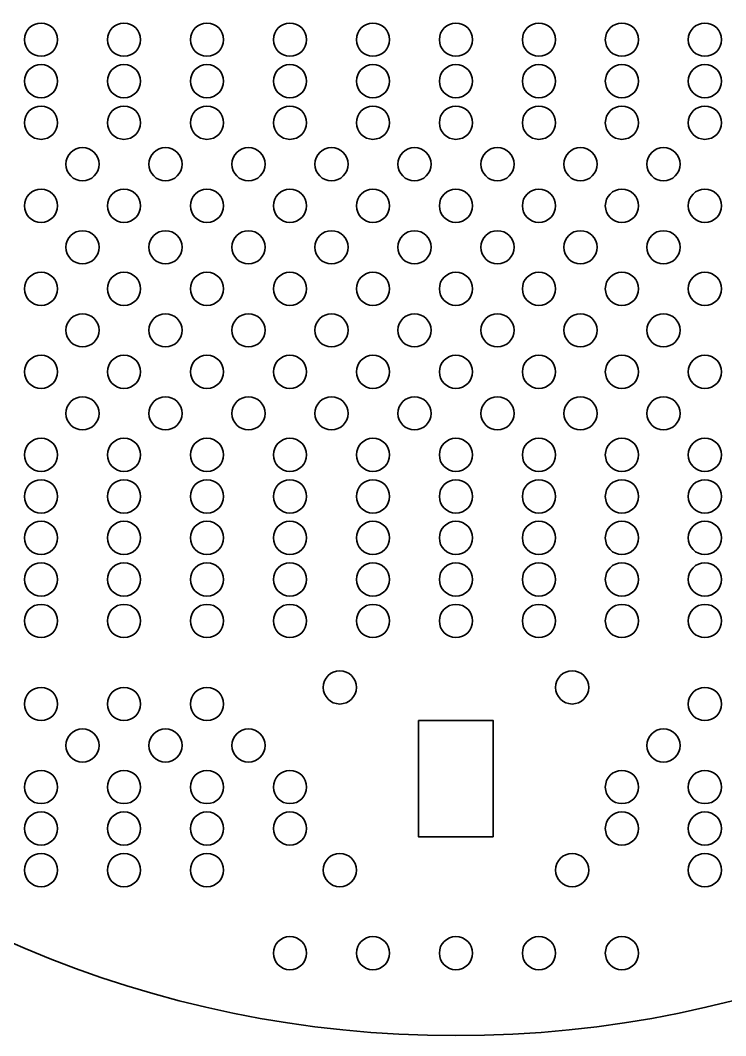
# Model space of a CAD drawing. Header units: millimetres. Extents: x 19 to 286, y -286 to -19.
# Drawn here: x 100.2 to 185.2, y -285.7 to -163.4 of the extents above; entities that cross this region are included whole.
import ezdxf

# ---------------------------------------------------------------- set-up
doc = ezdxf.new("R2010")
doc.units = ezdxf.units.MM
doc.header["$MEASUREMENT"] = 0
doc.layers.add('Layer 1', color=7, linetype='Continuous')

# ---------------------------------------------------------------- blocks, each defined once
blk = doc.blocks.new('block 3')
at = {"layer": 'Layer 1', "color": 179, "lineweight": 35, "true_color": 0x231f20}
for points in [[(140.68, -243.78), (140.68, -244.88), (139.79, -245.78), (138.68, -245.78), (137.58, -245.78), (136.68, -244.88), (136.68, -243.78), (136.68, -242.67), (137.58, -241.78), (138.68, -241.78), (139.79, -241.78), (140.68, -242.67), (140.68, -243.78)], [(168.68, -243.78), (168.68, -244.88), (167.79, -245.78), (166.68, -245.78), (165.58, -245.78), (164.68, -244.88), (164.68, -243.78), (164.68, -242.67), (165.58, -241.78), (166.68, -241.78), (167.79, -241.78), (168.68, -242.67), (168.68, -243.78)], [(140.68, -265.78), (140.68, -266.88), (139.79, -267.78), (138.68, -267.78), (137.58, -267.78), (136.68, -266.88), (136.68, -265.78), (136.68, -264.67), (137.58, -263.78), (138.68, -263.78), (139.79, -263.78), (140.68, -264.67), (140.68, -265.78)], [(168.68, -265.78), (168.68, -266.88), (167.79, -267.78), (166.68, -267.78), (165.58, -267.78), (164.68, -266.88), (164.68, -265.78), (164.68, -264.67), (165.58, -263.78), (166.68, -263.78), (167.79, -263.78), (168.68, -264.67), (168.68, -265.78)]]:
    blk.add_open_spline(points, degree=3, knots=[0, 0, 0, 0, 1, 1, 1, 2, 2, 2, 3, 3, 3, 4, 4, 4, 4], dxfattribs=at)
blk = doc.blocks.new('block 2')
at = {"layer": 'Layer 1', "color": 179, "lineweight": 35, "true_color": 0x231f20}
blk.add_lwpolyline([(157.18, -261.78), (148.18, -261.78), (148.18, -247.78), (157.18, -247.78), (157.18, -261.78)], dxfattribs=at)
at = {"layer": 'Layer 1'}
blk.add_blockref('block 3', (0, 0), dxfattribs=at)

msp = doc.modelspace()

# ---------------------------------------------------------------- linework, layer by layer
at = {"layer": 'Layer 1', "color": 179, "lineweight": 35, "true_color": 0x231f20}
for points in [[(286.06, -152.35), (286.06, -226.01), (226.35, -285.72), (152.68, -285.72), (79.02, -285.72), (19.31, -226.01), (19.31, -152.35), (19.31, -78.69), (79.02, -18.98), (152.68, -18.98), (226.35, -18.98), (286.06, -78.69), (286.06, -152.35)], [(102.68, -167.78), (101.58, -167.78), (100.68, -166.88), (100.68, -165.78), (100.68, -164.67), (101.58, -163.78), (102.68, -163.78), (103.79, -163.78), (104.68, -164.67), (104.68, -165.78), (104.68, -166.88), (103.79, -167.78), (102.68, -167.78)], [(112.68, -167.78), (111.58, -167.78), (110.68, -166.88), (110.68, -165.78), (110.68, -164.67), (111.58, -163.78), (112.68, -163.78), (113.79, -163.78), (114.68, -164.67), (114.68, -165.78), (114.68, -166.88), (113.79, -167.78), (112.68, -167.78)], [(122.68, -167.78), (121.58, -167.78), (120.68, -166.88), (120.68, -165.78), (120.68, -164.67), (121.58, -163.78), (122.68, -163.78), (123.79, -163.78), (124.68, -164.67), (124.68, -165.78), (124.68, -166.88), (123.79, -167.78), (122.68, -167.78)], [(132.68, -167.78), (131.58, -167.78), (130.68, -166.88), (130.68, -165.78), (130.68, -164.67), (131.58, -163.78), (132.68, -163.78), (133.79, -163.78), (134.68, -164.67), (134.68, -165.78), (134.68, -166.88), (133.79, -167.78), (132.68, -167.78)], [(142.68, -167.78), (141.58, -167.78), (140.68, -166.88), (140.68, -165.78), (140.68, -164.67), (141.58, -163.78), (142.68, -163.78), (143.79, -163.78), (144.68, -164.67), (144.68, -165.78), (144.68, -166.88), (143.79, -167.78), (142.68, -167.78)], [(152.68, -167.78), (151.58, -167.78), (150.68, -166.88), (150.68, -165.78), (150.68, -164.67), (151.58, -163.78), (152.68, -163.78), (153.79, -163.78), (154.68, -164.67), (154.68, -165.78), (154.68, -166.88), (153.79, -167.78), (152.68, -167.78)], [(162.68, -167.78), (161.58, -167.78), (160.68, -166.88), (160.68, -165.78), (160.68, -164.67), (161.58, -163.78), (162.68, -163.78), (163.79, -163.78), (164.68, -164.67), (164.68, -165.78), (164.68, -166.88), (163.79, -167.78), (162.68, -167.78)], [(172.68, -167.78), (171.58, -167.78), (170.68, -166.88), (170.68, -165.78), (170.68, -164.67), (171.58, -163.78), (172.68, -163.78), (173.79, -163.78), (174.68, -164.67), (174.68, -165.78), (174.68, -166.88), (173.79, -167.78), (172.68, -167.78)], [(182.68, -167.78), (181.58, -167.78), (180.68, -166.88), (180.68, -165.78), (180.68, -164.67), (181.58, -163.78), (182.68, -163.78), (183.79, -163.78), (184.68, -164.67), (184.68, -165.78), (184.68, -166.88), (183.79, -167.78), (182.68, -167.78)], [(102.68, -172.78), (101.58, -172.78), (100.68, -171.88), (100.68, -170.78), (100.68, -169.67), (101.58, -168.78), (102.68, -168.78), (103.79, -168.78), (104.68, -169.67), (104.68, -170.78), (104.68, -171.88), (103.79, -172.78), (102.68, -172.78)], [(112.68, -172.78), (111.58, -172.78), (110.68, -171.88), (110.68, -170.78), (110.68, -169.67), (111.58, -168.78), (112.68, -168.78), (113.79, -168.78), (114.68, -169.67), (114.68, -170.78), (114.68, -171.88), (113.79, -172.78), (112.68, -172.78)], [(122.68, -172.78), (121.58, -172.78), (120.68, -171.88), (120.68, -170.78), (120.68, -169.67), (121.58, -168.78), (122.68, -168.78), (123.79, -168.78), (124.68, -169.67), (124.68, -170.78), (124.68, -171.88), (123.79, -172.78), (122.68, -172.78)], [(132.68, -172.78), (131.58, -172.78), (130.68, -171.88), (130.68, -170.78), (130.68, -169.67), (131.58, -168.78), (132.68, -168.78), (133.79, -168.78), (134.68, -169.67), (134.68, -170.78), (134.68, -171.88), (133.79, -172.78), (132.68, -172.78)], [(142.68, -172.78), (141.58, -172.78), (140.68, -171.88), (140.68, -170.78), (140.68, -169.67), (141.58, -168.78), (142.68, -168.78), (143.79, -168.78), (144.68, -169.67), (144.68, -170.78), (144.68, -171.88), (143.79, -172.78), (142.68, -172.78)], [(152.68, -172.78), (151.58, -172.78), (150.68, -171.88), (150.68, -170.78), (150.68, -169.67), (151.58, -168.78), (152.68, -168.78), (153.79, -168.78), (154.68, -169.67), (154.68, -170.78), (154.68, -171.88), (153.79, -172.78), (152.68, -172.78)], [(162.68, -172.78), (161.58, -172.78), (160.68, -171.88), (160.68, -170.78), (160.68, -169.67), (161.58, -168.78), (162.68, -168.78), (163.79, -168.78), (164.68, -169.67), (164.68, -170.78), (164.68, -171.88), (163.79, -172.78), (162.68, -172.78)], [(172.68, -172.78), (171.58, -172.78), (170.68, -171.88), (170.68, -170.78), (170.68, -169.67), (171.58, -168.78), (172.68, -168.78), (173.79, -168.78), (174.68, -169.67), (174.68, -170.78), (174.68, -171.88), (173.79, -172.78), (172.68, -172.78)], [(182.68, -172.78), (181.58, -172.78), (180.68, -171.88), (180.68, -170.78), (180.68, -169.67), (181.58, -168.78), (182.68, -168.78), (183.79, -168.78), (184.68, -169.67), (184.68, -170.78), (184.68, -171.88), (183.79, -172.78), (182.68, -172.78)], [(102.68, -177.78), (101.58, -177.78), (100.68, -176.88), (100.68, -175.78), (100.68, -174.67), (101.58, -173.78), (102.68, -173.78), (103.79, -173.78), (104.68, -174.67), (104.68, -175.78), (104.68, -176.88), (103.79, -177.78), (102.68, -177.78)], [(112.68, -177.78), (111.58, -177.78), (110.68, -176.88), (110.68, -175.78), (110.68, -174.67), (111.58, -173.78), (112.68, -173.78), (113.79, -173.78), (114.68, -174.67), (114.68, -175.78), (114.68, -176.88), (113.79, -177.78), (112.68, -177.78)], [(122.68, -177.78), (121.58, -177.78), (120.68, -176.88), (120.68, -175.78), (120.68, -174.67), (121.58, -173.78), (122.68, -173.78), (123.79, -173.78), (124.68, -174.67), (124.68, -175.78), (124.68, -176.88), (123.79, -177.78), (122.68, -177.78)], [(132.68, -177.78), (131.58, -177.78), (130.68, -176.88), (130.68, -175.78), (130.68, -174.67), (131.58, -173.78), (132.68, -173.78), (133.79, -173.78), (134.68, -174.67), (134.68, -175.78), (134.68, -176.88), (133.79, -177.78), (132.68, -177.78)], [(142.68, -177.78), (141.58, -177.78), (140.68, -176.88), (140.68, -175.78), (140.68, -174.67), (141.58, -173.78), (142.68, -173.78), (143.79, -173.78), (144.68, -174.67), (144.68, -175.78), (144.68, -176.88), (143.79, -177.78), (142.68, -177.78)], [(152.68, -177.78), (151.58, -177.78), (150.68, -176.88), (150.68, -175.78), (150.68, -174.67), (151.58, -173.78), (152.68, -173.78), (153.79, -173.78), (154.68, -174.67), (154.68, -175.78), (154.68, -176.88), (153.79, -177.78), (152.68, -177.78)], [(162.68, -177.78), (161.58, -177.78), (160.68, -176.88), (160.68, -175.78), (160.68, -174.67), (161.58, -173.78), (162.68, -173.78), (163.79, -173.78), (164.68, -174.67), (164.68, -175.78), (164.68, -176.88), (163.79, -177.78), (162.68, -177.78)], [(172.68, -177.78), (171.58, -177.78), (170.68, -176.88), (170.68, -175.78), (170.68, -174.67), (171.58, -173.78), (172.68, -173.78), (173.79, -173.78), (174.68, -174.67), (174.68, -175.78), (174.68, -176.88), (173.79, -177.78), (172.68, -177.78)], [(182.68, -177.78), (181.58, -177.78), (180.68, -176.88), (180.68, -175.78), (180.68, -174.67), (181.58, -173.78), (182.68, -173.78), (183.79, -173.78), (184.68, -174.67), (184.68, -175.78), (184.68, -176.88), (183.79, -177.78), (182.68, -177.78)], [(107.68, -182.78), (106.58, -182.78), (105.68, -181.88), (105.68, -180.78), (105.68, -179.67), (106.58, -178.78), (107.68, -178.78), (108.79, -178.78), (109.68, -179.67), (109.68, -180.78), (109.68, -181.88), (108.79, -182.78), (107.68, -182.78)], [(117.68, -182.78), (116.58, -182.78), (115.68, -181.88), (115.68, -180.78), (115.68, -179.67), (116.58, -178.78), (117.68, -178.78), (118.79, -178.78), (119.68, -179.67), (119.68, -180.78), (119.68, -181.88), (118.79, -182.78), (117.68, -182.78)], [(127.68, -182.78), (126.58, -182.78), (125.68, -181.88), (125.68, -180.78), (125.68, -179.67), (126.58, -178.78), (127.68, -178.78), (128.79, -178.78), (129.68, -179.67), (129.68, -180.78), (129.68, -181.88), (128.79, -182.78), (127.68, -182.78)], [(137.68, -182.78), (136.58, -182.78), (135.68, -181.88), (135.68, -180.78), (135.68, -179.67), (136.58, -178.78), (137.68, -178.78), (138.79, -178.78), (139.68, -179.67), (139.68, -180.78), (139.68, -181.88), (138.79, -182.78), (137.68, -182.78)], [(147.68, -182.78), (146.58, -182.78), (145.68, -181.88), (145.68, -180.78), (145.68, -179.67), (146.58, -178.78), (147.68, -178.78), (148.79, -178.78), (149.68, -179.67), (149.68, -180.78), (149.68, -181.88), (148.79, -182.78), (147.68, -182.78)], [(157.68, -182.78), (156.58, -182.78), (155.68, -181.88), (155.68, -180.78), (155.68, -179.67), (156.58, -178.78), (157.68, -178.78), (158.79, -178.78), (159.68, -179.67), (159.68, -180.78), (159.68, -181.88), (158.79, -182.78), (157.68, -182.78)], [(167.68, -182.78), (166.58, -182.78), (165.68, -181.88), (165.68, -180.78), (165.68, -179.67), (166.58, -178.78), (167.68, -178.78), (168.79, -178.78), (169.68, -179.67), (169.68, -180.78), (169.68, -181.88), (168.79, -182.78), (167.68, -182.78)], [(177.68, -182.78), (176.58, -182.78), (175.68, -181.88), (175.68, -180.78), (175.68, -179.67), (176.58, -178.78), (177.68, -178.78), (178.79, -178.78), (179.68, -179.67), (179.68, -180.78), (179.68, -181.88), (178.79, -182.78), (177.68, -182.78)], [(102.68, -187.78), (101.58, -187.78), (100.68, -186.88), (100.68, -185.78), (100.68, -184.67), (101.58, -183.78), (102.68, -183.78), (103.79, -183.78), (104.68, -184.67), (104.68, -185.78), (104.68, -186.88), (103.79, -187.78), (102.68, -187.78)], [(112.68, -187.78), (111.58, -187.78), (110.68, -186.88), (110.68, -185.78), (110.68, -184.67), (111.58, -183.78), (112.68, -183.78), (113.79, -183.78), (114.68, -184.67), (114.68, -185.78), (114.68, -186.88), (113.79, -187.78), (112.68, -187.78)], [(122.68, -187.78), (121.58, -187.78), (120.68, -186.88), (120.68, -185.78), (120.68, -184.67), (121.58, -183.78), (122.68, -183.78), (123.79, -183.78), (124.68, -184.67), (124.68, -185.78), (124.68, -186.88), (123.79, -187.78), (122.68, -187.78)], [(132.68, -187.78), (131.58, -187.78), (130.68, -186.88), (130.68, -185.78), (130.68, -184.67), (131.58, -183.78), (132.68, -183.78), (133.79, -183.78), (134.68, -184.67), (134.68, -185.78), (134.68, -186.88), (133.79, -187.78), (132.68, -187.78)], [(142.68, -187.78), (141.58, -187.78), (140.68, -186.88), (140.68, -185.78), (140.68, -184.67), (141.58, -183.78), (142.68, -183.78), (143.79, -183.78), (144.68, -184.67), (144.68, -185.78), (144.68, -186.88), (143.79, -187.78), (142.68, -187.78)], [(152.68, -187.78), (151.58, -187.78), (150.68, -186.88), (150.68, -185.78), (150.68, -184.67), (151.58, -183.78), (152.68, -183.78), (153.79, -183.78), (154.68, -184.67), (154.68, -185.78), (154.68, -186.88), (153.79, -187.78), (152.68, -187.78)], [(162.68, -187.78), (161.58, -187.78), (160.68, -186.88), (160.68, -185.78), (160.68, -184.67), (161.58, -183.78), (162.68, -183.78), (163.79, -183.78), (164.68, -184.67), (164.68, -185.78), (164.68, -186.88), (163.79, -187.78), (162.68, -187.78)], [(172.68, -187.78), (171.58, -187.78), (170.68, -186.88), (170.68, -185.78), (170.68, -184.67), (171.58, -183.78), (172.68, -183.78), (173.79, -183.78), (174.68, -184.67), (174.68, -185.78), (174.68, -186.88), (173.79, -187.78), (172.68, -187.78)], [(182.68, -187.78), (181.58, -187.78), (180.68, -186.88), (180.68, -185.78), (180.68, -184.67), (181.58, -183.78), (182.68, -183.78), (183.79, -183.78), (184.68, -184.67), (184.68, -185.78), (184.68, -186.88), (183.79, -187.78), (182.68, -187.78)], [(107.68, -192.78), (106.58, -192.78), (105.68, -191.88), (105.68, -190.78), (105.68, -189.67), (106.58, -188.78), (107.68, -188.78), (108.79, -188.78), (109.68, -189.67), (109.68, -190.78), (109.68, -191.88), (108.79, -192.78), (107.68, -192.78)], [(117.68, -192.78), (116.58, -192.78), (115.68, -191.88), (115.68, -190.78), (115.68, -189.67), (116.58, -188.78), (117.68, -188.78), (118.79, -188.78), (119.68, -189.67), (119.68, -190.78), (119.68, -191.88), (118.79, -192.78), (117.68, -192.78)], [(127.68, -192.78), (126.58, -192.78), (125.68, -191.88), (125.68, -190.78), (125.68, -189.67), (126.58, -188.78), (127.68, -188.78), (128.79, -188.78), (129.68, -189.67), (129.68, -190.78), (129.68, -191.88), (128.79, -192.78), (127.68, -192.78)], [(137.68, -192.78), (136.58, -192.78), (135.68, -191.88), (135.68, -190.78), (135.68, -189.67), (136.58, -188.78), (137.68, -188.78), (138.79, -188.78), (139.68, -189.67), (139.68, -190.78), (139.68, -191.88), (138.79, -192.78), (137.68, -192.78)], [(147.68, -192.78), (146.58, -192.78), (145.68, -191.88), (145.68, -190.78), (145.68, -189.67), (146.58, -188.78), (147.68, -188.78), (148.79, -188.78), (149.68, -189.67), (149.68, -190.78), (149.68, -191.88), (148.79, -192.78), (147.68, -192.78)], [(157.68, -192.78), (156.58, -192.78), (155.68, -191.88), (155.68, -190.78), (155.68, -189.67), (156.58, -188.78), (157.68, -188.78), (158.79, -188.78), (159.68, -189.67), (159.68, -190.78), (159.68, -191.88), (158.79, -192.78), (157.68, -192.78)], [(167.68, -192.78), (166.58, -192.78), (165.68, -191.88), (165.68, -190.78), (165.68, -189.67), (166.58, -188.78), (167.68, -188.78), (168.79, -188.78), (169.68, -189.67), (169.68, -190.78), (169.68, -191.88), (168.79, -192.78), (167.68, -192.78)], [(177.68, -192.78), (176.58, -192.78), (175.68, -191.88), (175.68, -190.78), (175.68, -189.67), (176.58, -188.78), (177.68, -188.78), (178.79, -188.78), (179.68, -189.67), (179.68, -190.78), (179.68, -191.88), (178.79, -192.78), (177.68, -192.78)], [(102.68, -197.78), (101.58, -197.78), (100.68, -196.88), (100.68, -195.78), (100.68, -194.67), (101.58, -193.78), (102.68, -193.78), (103.79, -193.78), (104.68, -194.67), (104.68, -195.78), (104.68, -196.88), (103.79, -197.78), (102.68, -197.78)], [(112.68, -197.78), (111.58, -197.78), (110.68, -196.88), (110.68, -195.78), (110.68, -194.67), (111.58, -193.78), (112.68, -193.78), (113.79, -193.78), (114.68, -194.67), (114.68, -195.78), (114.68, -196.88), (113.79, -197.78), (112.68, -197.78)], [(122.68, -197.78), (121.58, -197.78), (120.68, -196.88), (120.68, -195.78), (120.68, -194.67), (121.58, -193.78), (122.68, -193.78), (123.79, -193.78), (124.68, -194.67), (124.68, -195.78), (124.68, -196.88), (123.79, -197.78), (122.68, -197.78)], [(132.68, -197.78), (131.58, -197.78), (130.68, -196.88), (130.68, -195.78), (130.68, -194.67), (131.58, -193.78), (132.68, -193.78), (133.79, -193.78), (134.68, -194.67), (134.68, -195.78), (134.68, -196.88), (133.79, -197.78), (132.68, -197.78)], [(142.68, -197.78), (141.58, -197.78), (140.68, -196.88), (140.68, -195.78), (140.68, -194.67), (141.58, -193.78), (142.68, -193.78), (143.79, -193.78), (144.68, -194.67), (144.68, -195.78), (144.68, -196.88), (143.79, -197.78), (142.68, -197.78)], [(152.68, -197.78), (151.58, -197.78), (150.68, -196.88), (150.68, -195.78), (150.68, -194.67), (151.58, -193.78), (152.68, -193.78), (153.79, -193.78), (154.68, -194.67), (154.68, -195.78), (154.68, -196.88), (153.79, -197.78), (152.68, -197.78)], [(162.68, -197.78), (161.58, -197.78), (160.68, -196.88), (160.68, -195.78), (160.68, -194.67), (161.58, -193.78), (162.68, -193.78), (163.79, -193.78), (164.68, -194.67), (164.68, -195.78), (164.68, -196.88), (163.79, -197.78), (162.68, -197.78)], [(172.68, -197.78), (171.58, -197.78), (170.68, -196.88), (170.68, -195.78), (170.68, -194.67), (171.58, -193.78), (172.68, -193.78), (173.79, -193.78), (174.68, -194.67), (174.68, -195.78), (174.68, -196.88), (173.79, -197.78), (172.68, -197.78)], [(182.68, -197.78), (181.58, -197.78), (180.68, -196.88), (180.68, -195.78), (180.68, -194.67), (181.58, -193.78), (182.68, -193.78), (183.79, -193.78), (184.68, -194.67), (184.68, -195.78), (184.68, -196.88), (183.79, -197.78), (182.68, -197.78)], [(107.68, -202.78), (106.58, -202.78), (105.68, -201.88), (105.68, -200.78), (105.68, -199.67), (106.58, -198.78), (107.68, -198.78), (108.79, -198.78), (109.68, -199.67), (109.68, -200.78), (109.68, -201.88), (108.79, -202.78), (107.68, -202.78)], [(117.68, -202.78), (116.58, -202.78), (115.68, -201.88), (115.68, -200.78), (115.68, -199.67), (116.58, -198.78), (117.68, -198.78), (118.79, -198.78), (119.68, -199.67), (119.68, -200.78), (119.68, -201.88), (118.79, -202.78), (117.68, -202.78)], [(127.68, -202.78), (126.58, -202.78), (125.68, -201.88), (125.68, -200.78), (125.68, -199.67), (126.58, -198.78), (127.68, -198.78), (128.79, -198.78), (129.68, -199.67), (129.68, -200.78), (129.68, -201.88), (128.79, -202.78), (127.68, -202.78)], [(137.68, -202.78), (136.58, -202.78), (135.68, -201.88), (135.68, -200.78), (135.68, -199.67), (136.58, -198.78), (137.68, -198.78), (138.79, -198.78), (139.68, -199.67), (139.68, -200.78), (139.68, -201.88), (138.79, -202.78), (137.68, -202.78)], [(147.68, -202.78), (146.58, -202.78), (145.68, -201.88), (145.68, -200.78), (145.68, -199.67), (146.58, -198.78), (147.68, -198.78), (148.79, -198.78), (149.68, -199.67), (149.68, -200.78), (149.68, -201.88), (148.79, -202.78), (147.68, -202.78)], [(157.68, -202.78), (156.58, -202.78), (155.68, -201.88), (155.68, -200.78), (155.68, -199.67), (156.58, -198.78), (157.68, -198.78), (158.79, -198.78), (159.68, -199.67), (159.68, -200.78), (159.68, -201.88), (158.79, -202.78), (157.68, -202.78)], [(167.68, -202.78), (166.58, -202.78), (165.68, -201.88), (165.68, -200.78), (165.68, -199.67), (166.58, -198.78), (167.68, -198.78), (168.79, -198.78), (169.68, -199.67), (169.68, -200.78), (169.68, -201.88), (168.79, -202.78), (167.68, -202.78)], [(177.68, -202.78), (176.58, -202.78), (175.68, -201.88), (175.68, -200.78), (175.68, -199.67), (176.58, -198.78), (177.68, -198.78), (178.79, -198.78), (179.68, -199.67), (179.68, -200.78), (179.68, -201.88), (178.79, -202.78), (177.68, -202.78)], [(102.68, -207.78), (101.58, -207.78), (100.68, -206.88), (100.68, -205.78), (100.68, -204.67), (101.58, -203.78), (102.68, -203.78), (103.79, -203.78), (104.68, -204.67), (104.68, -205.78), (104.68, -206.88), (103.79, -207.78), (102.68, -207.78)], [(112.68, -207.78), (111.58, -207.78), (110.68, -206.88), (110.68, -205.78), (110.68, -204.67), (111.58, -203.78), (112.68, -203.78), (113.79, -203.78), (114.68, -204.67), (114.68, -205.78), (114.68, -206.88), (113.79, -207.78), (112.68, -207.78)], [(122.68, -207.78), (121.58, -207.78), (120.68, -206.88), (120.68, -205.78), (120.68, -204.67), (121.58, -203.78), (122.68, -203.78), (123.79, -203.78), (124.68, -204.67), (124.68, -205.78), (124.68, -206.88), (123.79, -207.78), (122.68, -207.78)], [(132.68, -207.78), (131.58, -207.78), (130.68, -206.88), (130.68, -205.78), (130.68, -204.67), (131.58, -203.78), (132.68, -203.78), (133.79, -203.78), (134.68, -204.67), (134.68, -205.78), (134.68, -206.88), (133.79, -207.78), (132.68, -207.78)], [(142.68, -207.78), (141.58, -207.78), (140.68, -206.88), (140.68, -205.78), (140.68, -204.67), (141.58, -203.78), (142.68, -203.78), (143.79, -203.78), (144.68, -204.67), (144.68, -205.78), (144.68, -206.88), (143.79, -207.78), (142.68, -207.78)], [(152.68, -207.78), (151.58, -207.78), (150.68, -206.88), (150.68, -205.78), (150.68, -204.67), (151.58, -203.78), (152.68, -203.78), (153.79, -203.78), (154.68, -204.67), (154.68, -205.78), (154.68, -206.88), (153.79, -207.78), (152.68, -207.78)], [(162.68, -207.78), (161.58, -207.78), (160.68, -206.88), (160.68, -205.78), (160.68, -204.67), (161.58, -203.78), (162.68, -203.78), (163.79, -203.78), (164.68, -204.67), (164.68, -205.78), (164.68, -206.88), (163.79, -207.78), (162.68, -207.78)], [(172.68, -207.78), (171.58, -207.78), (170.68, -206.88), (170.68, -205.78), (170.68, -204.67), (171.58, -203.78), (172.68, -203.78), (173.79, -203.78), (174.68, -204.67), (174.68, -205.78), (174.68, -206.88), (173.79, -207.78), (172.68, -207.78)], [(182.68, -207.78), (181.58, -207.78), (180.68, -206.88), (180.68, -205.78), (180.68, -204.67), (181.58, -203.78), (182.68, -203.78), (183.79, -203.78), (184.68, -204.67), (184.68, -205.78), (184.68, -206.88), (183.79, -207.78), (182.68, -207.78)], [(107.68, -212.78), (106.58, -212.78), (105.68, -211.88), (105.68, -210.78), (105.68, -209.67), (106.58, -208.78), (107.68, -208.78), (108.79, -208.78), (109.68, -209.67), (109.68, -210.78), (109.68, -211.88), (108.79, -212.78), (107.68, -212.78)], [(117.68, -212.78), (116.58, -212.78), (115.68, -211.88), (115.68, -210.78), (115.68, -209.67), (116.58, -208.78), (117.68, -208.78), (118.79, -208.78), (119.68, -209.67), (119.68, -210.78), (119.68, -211.88), (118.79, -212.78), (117.68, -212.78)], [(127.68, -212.78), (126.58, -212.78), (125.68, -211.88), (125.68, -210.78), (125.68, -209.67), (126.58, -208.78), (127.68, -208.78), (128.79, -208.78), (129.68, -209.67), (129.68, -210.78), (129.68, -211.88), (128.79, -212.78), (127.68, -212.78)], [(137.68, -212.78), (136.58, -212.78), (135.68, -211.88), (135.68, -210.78), (135.68, -209.67), (136.58, -208.78), (137.68, -208.78), (138.79, -208.78), (139.68, -209.67), (139.68, -210.78), (139.68, -211.88), (138.79, -212.78), (137.68, -212.78)], [(147.68, -212.78), (146.58, -212.78), (145.68, -211.88), (145.68, -210.78), (145.68, -209.67), (146.58, -208.78), (147.68, -208.78), (148.79, -208.78), (149.68, -209.67), (149.68, -210.78), (149.68, -211.88), (148.79, -212.78), (147.68, -212.78)], [(157.68, -212.78), (156.58, -212.78), (155.68, -211.88), (155.68, -210.78), (155.68, -209.67), (156.58, -208.78), (157.68, -208.78), (158.79, -208.78), (159.68, -209.67), (159.68, -210.78), (159.68, -211.88), (158.79, -212.78), (157.68, -212.78)], [(167.68, -212.78), (166.58, -212.78), (165.68, -211.88), (165.68, -210.78), (165.68, -209.67), (166.58, -208.78), (167.68, -208.78), (168.79, -208.78), (169.68, -209.67), (169.68, -210.78), (169.68, -211.88), (168.79, -212.78), (167.68, -212.78)], [(177.68, -212.78), (176.58, -212.78), (175.68, -211.88), (175.68, -210.78), (175.68, -209.67), (176.58, -208.78), (177.68, -208.78), (178.79, -208.78), (179.68, -209.67), (179.68, -210.78), (179.68, -211.88), (178.79, -212.78), (177.68, -212.78)], [(102.68, -217.78), (101.58, -217.78), (100.68, -216.88), (100.68, -215.78), (100.68, -214.67), (101.58, -213.78), (102.68, -213.78), (103.79, -213.78), (104.68, -214.67), (104.68, -215.78), (104.68, -216.88), (103.79, -217.78), (102.68, -217.78)], [(112.68, -217.78), (111.58, -217.78), (110.68, -216.88), (110.68, -215.78), (110.68, -214.67), (111.58, -213.78), (112.68, -213.78), (113.79, -213.78), (114.68, -214.67), (114.68, -215.78), (114.68, -216.88), (113.79, -217.78), (112.68, -217.78)], [(122.68, -217.78), (121.58, -217.78), (120.68, -216.88), (120.68, -215.78), (120.68, -214.67), (121.58, -213.78), (122.68, -213.78), (123.79, -213.78), (124.68, -214.67), (124.68, -215.78), (124.68, -216.88), (123.79, -217.78), (122.68, -217.78)], [(132.68, -217.78), (131.58, -217.78), (130.68, -216.88), (130.68, -215.78), (130.68, -214.67), (131.58, -213.78), (132.68, -213.78), (133.79, -213.78), (134.68, -214.67), (134.68, -215.78), (134.68, -216.88), (133.79, -217.78), (132.68, -217.78)], [(142.68, -217.78), (141.58, -217.78), (140.68, -216.88), (140.68, -215.78), (140.68, -214.67), (141.58, -213.78), (142.68, -213.78), (143.79, -213.78), (144.68, -214.67), (144.68, -215.78), (144.68, -216.88), (143.79, -217.78), (142.68, -217.78)], [(152.68, -217.78), (151.58, -217.78), (150.68, -216.88), (150.68, -215.78), (150.68, -214.67), (151.58, -213.78), (152.68, -213.78), (153.79, -213.78), (154.68, -214.67), (154.68, -215.78), (154.68, -216.88), (153.79, -217.78), (152.68, -217.78)], [(162.68, -217.78), (161.58, -217.78), (160.68, -216.88), (160.68, -215.78), (160.68, -214.67), (161.58, -213.78), (162.68, -213.78), (163.79, -213.78), (164.68, -214.67), (164.68, -215.78), (164.68, -216.88), (163.79, -217.78), (162.68, -217.78)], [(172.68, -217.78), (171.58, -217.78), (170.68, -216.88), (170.68, -215.78), (170.68, -214.67), (171.58, -213.78), (172.68, -213.78), (173.79, -213.78), (174.68, -214.67), (174.68, -215.78), (174.68, -216.88), (173.79, -217.78), (172.68, -217.78)], [(182.68, -217.78), (181.58, -217.78), (180.68, -216.88), (180.68, -215.78), (180.68, -214.67), (181.58, -213.78), (182.68, -213.78), (183.79, -213.78), (184.68, -214.67), (184.68, -215.78), (184.68, -216.88), (183.79, -217.78), (182.68, -217.78)], [(102.68, -222.78), (101.58, -222.78), (100.68, -221.88), (100.68, -220.78), (100.68, -219.67), (101.58, -218.78), (102.68, -218.78), (103.79, -218.78), (104.68, -219.67), (104.68, -220.78), (104.68, -221.88), (103.79, -222.78), (102.68, -222.78)], [(112.68, -222.78), (111.58, -222.78), (110.68, -221.88), (110.68, -220.78), (110.68, -219.67), (111.58, -218.78), (112.68, -218.78), (113.79, -218.78), (114.68, -219.67), (114.68, -220.78), (114.68, -221.88), (113.79, -222.78), (112.68, -222.78)], [(122.68, -222.78), (121.58, -222.78), (120.68, -221.88), (120.68, -220.78), (120.68, -219.67), (121.58, -218.78), (122.68, -218.78), (123.79, -218.78), (124.68, -219.67), (124.68, -220.78), (124.68, -221.88), (123.79, -222.78), (122.68, -222.78)], [(132.68, -222.78), (131.58, -222.78), (130.68, -221.88), (130.68, -220.78), (130.68, -219.67), (131.58, -218.78), (132.68, -218.78), (133.79, -218.78), (134.68, -219.67), (134.68, -220.78), (134.68, -221.88), (133.79, -222.78), (132.68, -222.78)], [(142.68, -222.78), (141.58, -222.78), (140.68, -221.88), (140.68, -220.78), (140.68, -219.67), (141.58, -218.78), (142.68, -218.78), (143.79, -218.78), (144.68, -219.67), (144.68, -220.78), (144.68, -221.88), (143.79, -222.78), (142.68, -222.78)], [(152.68, -222.78), (151.58, -222.78), (150.68, -221.88), (150.68, -220.78), (150.68, -219.67), (151.58, -218.78), (152.68, -218.78), (153.79, -218.78), (154.68, -219.67), (154.68, -220.78), (154.68, -221.88), (153.79, -222.78), (152.68, -222.78)], [(162.68, -222.78), (161.58, -222.78), (160.68, -221.88), (160.68, -220.78), (160.68, -219.67), (161.58, -218.78), (162.68, -218.78), (163.79, -218.78), (164.68, -219.67), (164.68, -220.78), (164.68, -221.88), (163.79, -222.78), (162.68, -222.78)], [(172.68, -222.78), (171.58, -222.78), (170.68, -221.88), (170.68, -220.78), (170.68, -219.67), (171.58, -218.78), (172.68, -218.78), (173.79, -218.78), (174.68, -219.67), (174.68, -220.78), (174.68, -221.88), (173.79, -222.78), (172.68, -222.78)], [(182.68, -222.78), (181.58, -222.78), (180.68, -221.88), (180.68, -220.78), (180.68, -219.67), (181.58, -218.78), (182.68, -218.78), (183.79, -218.78), (184.68, -219.67), (184.68, -220.78), (184.68, -221.88), (183.79, -222.78), (182.68, -222.78)], [(102.68, -227.78), (101.58, -227.78), (100.68, -226.88), (100.68, -225.78), (100.68, -224.67), (101.58, -223.78), (102.68, -223.78), (103.79, -223.78), (104.68, -224.67), (104.68, -225.78), (104.68, -226.88), (103.79, -227.78), (102.68, -227.78)], [(112.68, -227.78), (111.58, -227.78), (110.68, -226.88), (110.68, -225.78), (110.68, -224.67), (111.58, -223.78), (112.68, -223.78), (113.79, -223.78), (114.68, -224.67), (114.68, -225.78), (114.68, -226.88), (113.79, -227.78), (112.68, -227.78)], [(122.68, -227.78), (121.58, -227.78), (120.68, -226.88), (120.68, -225.78), (120.68, -224.67), (121.58, -223.78), (122.68, -223.78), (123.79, -223.78), (124.68, -224.67), (124.68, -225.78), (124.68, -226.88), (123.79, -227.78), (122.68, -227.78)], [(132.68, -227.78), (131.58, -227.78), (130.68, -226.88), (130.68, -225.78), (130.68, -224.67), (131.58, -223.78), (132.68, -223.78), (133.79, -223.78), (134.68, -224.67), (134.68, -225.78), (134.68, -226.88), (133.79, -227.78), (132.68, -227.78)], [(142.68, -227.78), (141.58, -227.78), (140.68, -226.88), (140.68, -225.78), (140.68, -224.67), (141.58, -223.78), (142.68, -223.78), (143.79, -223.78), (144.68, -224.67), (144.68, -225.78), (144.68, -226.88), (143.79, -227.78), (142.68, -227.78)], [(152.68, -227.78), (151.58, -227.78), (150.68, -226.88), (150.68, -225.78), (150.68, -224.67), (151.58, -223.78), (152.68, -223.78), (153.79, -223.78), (154.68, -224.67), (154.68, -225.78), (154.68, -226.88), (153.79, -227.78), (152.68, -227.78)], [(162.68, -227.78), (161.58, -227.78), (160.68, -226.88), (160.68, -225.78), (160.68, -224.67), (161.58, -223.78), (162.68, -223.78), (163.79, -223.78), (164.68, -224.67), (164.68, -225.78), (164.68, -226.88), (163.79, -227.78), (162.68, -227.78)], [(172.68, -227.78), (171.58, -227.78), (170.68, -226.88), (170.68, -225.78), (170.68, -224.67), (171.58, -223.78), (172.68, -223.78), (173.79, -223.78), (174.68, -224.67), (174.68, -225.78), (174.68, -226.88), (173.79, -227.78), (172.68, -227.78)], [(182.68, -227.78), (181.58, -227.78), (180.68, -226.88), (180.68, -225.78), (180.68, -224.67), (181.58, -223.78), (182.68, -223.78), (183.79, -223.78), (184.68, -224.67), (184.68, -225.78), (184.68, -226.88), (183.79, -227.78), (182.68, -227.78)], [(102.68, -232.78), (101.58, -232.78), (100.68, -231.88), (100.68, -230.78), (100.68, -229.67), (101.58, -228.78), (102.68, -228.78), (103.79, -228.78), (104.68, -229.67), (104.68, -230.78), (104.68, -231.88), (103.79, -232.78), (102.68, -232.78)], [(112.68, -232.78), (111.58, -232.78), (110.68, -231.88), (110.68, -230.78), (110.68, -229.67), (111.58, -228.78), (112.68, -228.78), (113.79, -228.78), (114.68, -229.67), (114.68, -230.78), (114.68, -231.88), (113.79, -232.78), (112.68, -232.78)], [(122.68, -232.78), (121.58, -232.78), (120.68, -231.88), (120.68, -230.78), (120.68, -229.67), (121.58, -228.78), (122.68, -228.78), (123.79, -228.78), (124.68, -229.67), (124.68, -230.78), (124.68, -231.88), (123.79, -232.78), (122.68, -232.78)], [(132.68, -232.78), (131.58, -232.78), (130.68, -231.88), (130.68, -230.78), (130.68, -229.67), (131.58, -228.78), (132.68, -228.78), (133.79, -228.78), (134.68, -229.67), (134.68, -230.78), (134.68, -231.88), (133.79, -232.78), (132.68, -232.78)], [(142.68, -232.78), (141.58, -232.78), (140.68, -231.88), (140.68, -230.78), (140.68, -229.67), (141.58, -228.78), (142.68, -228.78), (143.79, -228.78), (144.68, -229.67), (144.68, -230.78), (144.68, -231.88), (143.79, -232.78), (142.68, -232.78)], [(152.68, -232.78), (151.58, -232.78), (150.68, -231.88), (150.68, -230.78), (150.68, -229.67), (151.58, -228.78), (152.68, -228.78), (153.79, -228.78), (154.68, -229.67), (154.68, -230.78), (154.68, -231.88), (153.79, -232.78), (152.68, -232.78)], [(162.68, -232.78), (161.58, -232.78), (160.68, -231.88), (160.68, -230.78), (160.68, -229.67), (161.58, -228.78), (162.68, -228.78), (163.79, -228.78), (164.68, -229.67), (164.68, -230.78), (164.68, -231.88), (163.79, -232.78), (162.68, -232.78)], [(172.68, -232.78), (171.58, -232.78), (170.68, -231.88), (170.68, -230.78), (170.68, -229.67), (171.58, -228.78), (172.68, -228.78), (173.79, -228.78), (174.68, -229.67), (174.68, -230.78), (174.68, -231.88), (173.79, -232.78), (172.68, -232.78)], [(182.68, -232.78), (181.58, -232.78), (180.68, -231.88), (180.68, -230.78), (180.68, -229.67), (181.58, -228.78), (182.68, -228.78), (183.79, -228.78), (184.68, -229.67), (184.68, -230.78), (184.68, -231.88), (183.79, -232.78), (182.68, -232.78)], [(102.68, -237.78), (101.58, -237.78), (100.68, -236.88), (100.68, -235.78), (100.68, -234.67), (101.58, -233.78), (102.68, -233.78), (103.79, -233.78), (104.68, -234.67), (104.68, -235.78), (104.68, -236.88), (103.79, -237.78), (102.68, -237.78)], [(112.68, -237.78), (111.58, -237.78), (110.68, -236.88), (110.68, -235.78), (110.68, -234.67), (111.58, -233.78), (112.68, -233.78), (113.79, -233.78), (114.68, -234.67), (114.68, -235.78), (114.68, -236.88), (113.79, -237.78), (112.68, -237.78)], [(122.68, -237.78), (121.58, -237.78), (120.68, -236.88), (120.68, -235.78), (120.68, -234.67), (121.58, -233.78), (122.68, -233.78), (123.79, -233.78), (124.68, -234.67), (124.68, -235.78), (124.68, -236.88), (123.79, -237.78), (122.68, -237.78)], [(132.68, -237.78), (131.58, -237.78), (130.68, -236.88), (130.68, -235.78), (130.68, -234.67), (131.58, -233.78), (132.68, -233.78), (133.79, -233.78), (134.68, -234.67), (134.68, -235.78), (134.68, -236.88), (133.79, -237.78), (132.68, -237.78)], [(142.68, -237.78), (141.58, -237.78), (140.68, -236.88), (140.68, -235.78), (140.68, -234.67), (141.58, -233.78), (142.68, -233.78), (143.79, -233.78), (144.68, -234.67), (144.68, -235.78), (144.68, -236.88), (143.79, -237.78), (142.68, -237.78)], [(152.68, -237.78), (151.58, -237.78), (150.68, -236.88), (150.68, -235.78), (150.68, -234.67), (151.58, -233.78), (152.68, -233.78), (153.79, -233.78), (154.68, -234.67), (154.68, -235.78), (154.68, -236.88), (153.79, -237.78), (152.68, -237.78)], [(162.68, -237.78), (161.58, -237.78), (160.68, -236.88), (160.68, -235.78), (160.68, -234.67), (161.58, -233.78), (162.68, -233.78), (163.79, -233.78), (164.68, -234.67), (164.68, -235.78), (164.68, -236.88), (163.79, -237.78), (162.68, -237.78)], [(172.68, -237.78), (171.58, -237.78), (170.68, -236.88), (170.68, -235.78), (170.68, -234.67), (171.58, -233.78), (172.68, -233.78), (173.79, -233.78), (174.68, -234.67), (174.68, -235.78), (174.68, -236.88), (173.79, -237.78), (172.68, -237.78)], [(182.68, -237.78), (181.58, -237.78), (180.68, -236.88), (180.68, -235.78), (180.68, -234.67), (181.58, -233.78), (182.68, -233.78), (183.79, -233.78), (184.68, -234.67), (184.68, -235.78), (184.68, -236.88), (183.79, -237.78), (182.68, -237.78)], [(102.68, -247.78), (101.58, -247.78), (100.68, -246.88), (100.68, -245.78), (100.68, -244.67), (101.58, -243.78), (102.68, -243.78), (103.79, -243.78), (104.68, -244.67), (104.68, -245.78), (104.68, -246.88), (103.79, -247.78), (102.68, -247.78)], [(112.68, -247.78), (111.58, -247.78), (110.68, -246.88), (110.68, -245.78), (110.68, -244.67), (111.58, -243.78), (112.68, -243.78), (113.79, -243.78), (114.68, -244.67), (114.68, -245.78), (114.68, -246.88), (113.79, -247.78), (112.68, -247.78)], [(122.68, -247.78), (121.58, -247.78), (120.68, -246.88), (120.68, -245.78), (120.68, -244.67), (121.58, -243.78), (122.68, -243.78), (123.79, -243.78), (124.68, -244.67), (124.68, -245.78), (124.68, -246.88), (123.79, -247.78), (122.68, -247.78)], [(182.68, -247.78), (181.58, -247.78), (180.68, -246.88), (180.68, -245.78), (180.68, -244.67), (181.58, -243.78), (182.68, -243.78), (183.79, -243.78), (184.68, -244.67), (184.68, -245.78), (184.68, -246.88), (183.79, -247.78), (182.68, -247.78)], [(107.68, -252.78), (106.58, -252.78), (105.68, -251.88), (105.68, -250.78), (105.68, -249.67), (106.58, -248.78), (107.68, -248.78), (108.79, -248.78), (109.68, -249.67), (109.68, -250.78), (109.68, -251.88), (108.79, -252.78), (107.68, -252.78)], [(117.68, -252.78), (116.58, -252.78), (115.68, -251.88), (115.68, -250.78), (115.68, -249.67), (116.58, -248.78), (117.68, -248.78), (118.79, -248.78), (119.68, -249.67), (119.68, -250.78), (119.68, -251.88), (118.79, -252.78), (117.68, -252.78)], [(127.68, -252.78), (126.58, -252.78), (125.68, -251.88), (125.68, -250.78), (125.68, -249.67), (126.58, -248.78), (127.68, -248.78), (128.79, -248.78), (129.68, -249.67), (129.68, -250.78), (129.68, -251.88), (128.79, -252.78), (127.68, -252.78)], [(177.68, -252.78), (176.58, -252.78), (175.68, -251.88), (175.68, -250.78), (175.68, -249.67), (176.58, -248.78), (177.68, -248.78), (178.79, -248.78), (179.68, -249.67), (179.68, -250.78), (179.68, -251.88), (178.79, -252.78), (177.68, -252.78)], [(102.68, -257.78), (101.58, -257.78), (100.68, -256.88), (100.68, -255.78), (100.68, -254.67), (101.58, -253.78), (102.68, -253.78), (103.79, -253.78), (104.68, -254.67), (104.68, -255.78), (104.68, -256.88), (103.79, -257.78), (102.68, -257.78)], [(112.68, -257.78), (111.58, -257.78), (110.68, -256.88), (110.68, -255.78), (110.68, -254.67), (111.58, -253.78), (112.68, -253.78), (113.79, -253.78), (114.68, -254.67), (114.68, -255.78), (114.68, -256.88), (113.79, -257.78), (112.68, -257.78)], [(122.68, -257.78), (121.58, -257.78), (120.68, -256.88), (120.68, -255.78), (120.68, -254.67), (121.58, -253.78), (122.68, -253.78), (123.79, -253.78), (124.68, -254.67), (124.68, -255.78), (124.68, -256.88), (123.79, -257.78), (122.68, -257.78)], [(132.68, -257.78), (131.58, -257.78), (130.68, -256.88), (130.68, -255.78), (130.68, -254.67), (131.58, -253.78), (132.68, -253.78), (133.79, -253.78), (134.68, -254.67), (134.68, -255.78), (134.68, -256.88), (133.79, -257.78), (132.68, -257.78)], [(172.68, -257.78), (171.58, -257.78), (170.68, -256.88), (170.68, -255.78), (170.68, -254.67), (171.58, -253.78), (172.68, -253.78), (173.79, -253.78), (174.68, -254.67), (174.68, -255.78), (174.68, -256.88), (173.79, -257.78), (172.68, -257.78)], [(182.68, -257.78), (181.58, -257.78), (180.68, -256.88), (180.68, -255.78), (180.68, -254.67), (181.58, -253.78), (182.68, -253.78), (183.79, -253.78), (184.68, -254.67), (184.68, -255.78), (184.68, -256.88), (183.79, -257.78), (182.68, -257.78)], [(102.68, -262.78), (101.58, -262.78), (100.68, -261.88), (100.68, -260.78), (100.68, -259.67), (101.58, -258.78), (102.68, -258.78), (103.79, -258.78), (104.68, -259.67), (104.68, -260.78), (104.68, -261.88), (103.79, -262.78), (102.68, -262.78)], [(112.68, -262.78), (111.58, -262.78), (110.68, -261.88), (110.68, -260.78), (110.68, -259.67), (111.58, -258.78), (112.68, -258.78), (113.79, -258.78), (114.68, -259.67), (114.68, -260.78), (114.68, -261.88), (113.79, -262.78), (112.68, -262.78)], [(122.68, -262.78), (121.58, -262.78), (120.68, -261.88), (120.68, -260.78), (120.68, -259.67), (121.58, -258.78), (122.68, -258.78), (123.79, -258.78), (124.68, -259.67), (124.68, -260.78), (124.68, -261.88), (123.79, -262.78), (122.68, -262.78)], [(132.68, -262.78), (131.58, -262.78), (130.68, -261.88), (130.68, -260.78), (130.68, -259.67), (131.58, -258.78), (132.68, -258.78), (133.79, -258.78), (134.68, -259.67), (134.68, -260.78), (134.68, -261.88), (133.79, -262.78), (132.68, -262.78)], [(172.68, -262.78), (171.58, -262.78), (170.68, -261.88), (170.68, -260.78), (170.68, -259.67), (171.58, -258.78), (172.68, -258.78), (173.79, -258.78), (174.68, -259.67), (174.68, -260.78), (174.68, -261.88), (173.79, -262.78), (172.68, -262.78)], [(182.68, -262.78), (181.58, -262.78), (180.68, -261.88), (180.68, -260.78), (180.68, -259.67), (181.58, -258.78), (182.68, -258.78), (183.79, -258.78), (184.68, -259.67), (184.68, -260.78), (184.68, -261.88), (183.79, -262.78), (182.68, -262.78)], [(102.68, -267.78), (101.58, -267.78), (100.68, -266.88), (100.68, -265.78), (100.68, -264.67), (101.58, -263.78), (102.68, -263.78), (103.79, -263.78), (104.68, -264.67), (104.68, -265.78), (104.68, -266.88), (103.79, -267.78), (102.68, -267.78)], [(112.68, -267.78), (111.58, -267.78), (110.68, -266.88), (110.68, -265.78), (110.68, -264.67), (111.58, -263.78), (112.68, -263.78), (113.79, -263.78), (114.68, -264.67), (114.68, -265.78), (114.68, -266.88), (113.79, -267.78), (112.68, -267.78)], [(122.68, -267.78), (121.58, -267.78), (120.68, -266.88), (120.68, -265.78), (120.68, -264.67), (121.58, -263.78), (122.68, -263.78), (123.79, -263.78), (124.68, -264.67), (124.68, -265.78), (124.68, -266.88), (123.79, -267.78), (122.68, -267.78)], [(182.68, -267.78), (181.58, -267.78), (180.68, -266.88), (180.68, -265.78), (180.68, -264.67), (181.58, -263.78), (182.68, -263.78), (183.79, -263.78), (184.68, -264.67), (184.68, -265.78), (184.68, -266.88), (183.79, -267.78), (182.68, -267.78)], [(132.68, -277.78), (131.58, -277.78), (130.68, -276.88), (130.68, -275.78), (130.68, -274.67), (131.58, -273.78), (132.68, -273.78), (133.79, -273.78), (134.68, -274.67), (134.68, -275.78), (134.68, -276.88), (133.79, -277.78), (132.68, -277.78)], [(142.68, -277.78), (141.58, -277.78), (140.68, -276.88), (140.68, -275.78), (140.68, -274.67), (141.58, -273.78), (142.68, -273.78), (143.79, -273.78), (144.68, -274.67), (144.68, -275.78), (144.68, -276.88), (143.79, -277.78), (142.68, -277.78)], [(152.68, -277.78), (151.58, -277.78), (150.68, -276.88), (150.68, -275.78), (150.68, -274.67), (151.58, -273.78), (152.68, -273.78), (153.79, -273.78), (154.68, -274.67), (154.68, -275.78), (154.68, -276.88), (153.79, -277.78), (152.68, -277.78)], [(162.68, -277.78), (161.58, -277.78), (160.68, -276.88), (160.68, -275.78), (160.68, -274.67), (161.58, -273.78), (162.68, -273.78), (163.79, -273.78), (164.68, -274.67), (164.68, -275.78), (164.68, -276.88), (163.79, -277.78), (162.68, -277.78)], [(172.68, -277.78), (171.58, -277.78), (170.68, -276.88), (170.68, -275.78), (170.68, -274.67), (171.58, -273.78), (172.68, -273.78), (173.79, -273.78), (174.68, -274.67), (174.68, -275.78), (174.68, -276.88), (173.79, -277.78), (172.68, -277.78)]]:
    msp.add_open_spline(points, degree=3, knots=[0, 0, 0, 0, 1, 1, 1, 2, 2, 2, 3, 3, 3, 4, 4, 4, 4], dxfattribs=at)

# ---------------------------------------------------------------- block references
at = {"layer": 'Layer 1'}
msp.add_blockref('block 2', (0, 0), dxfattribs=at)

doc.saveas('drawing.dxf')
